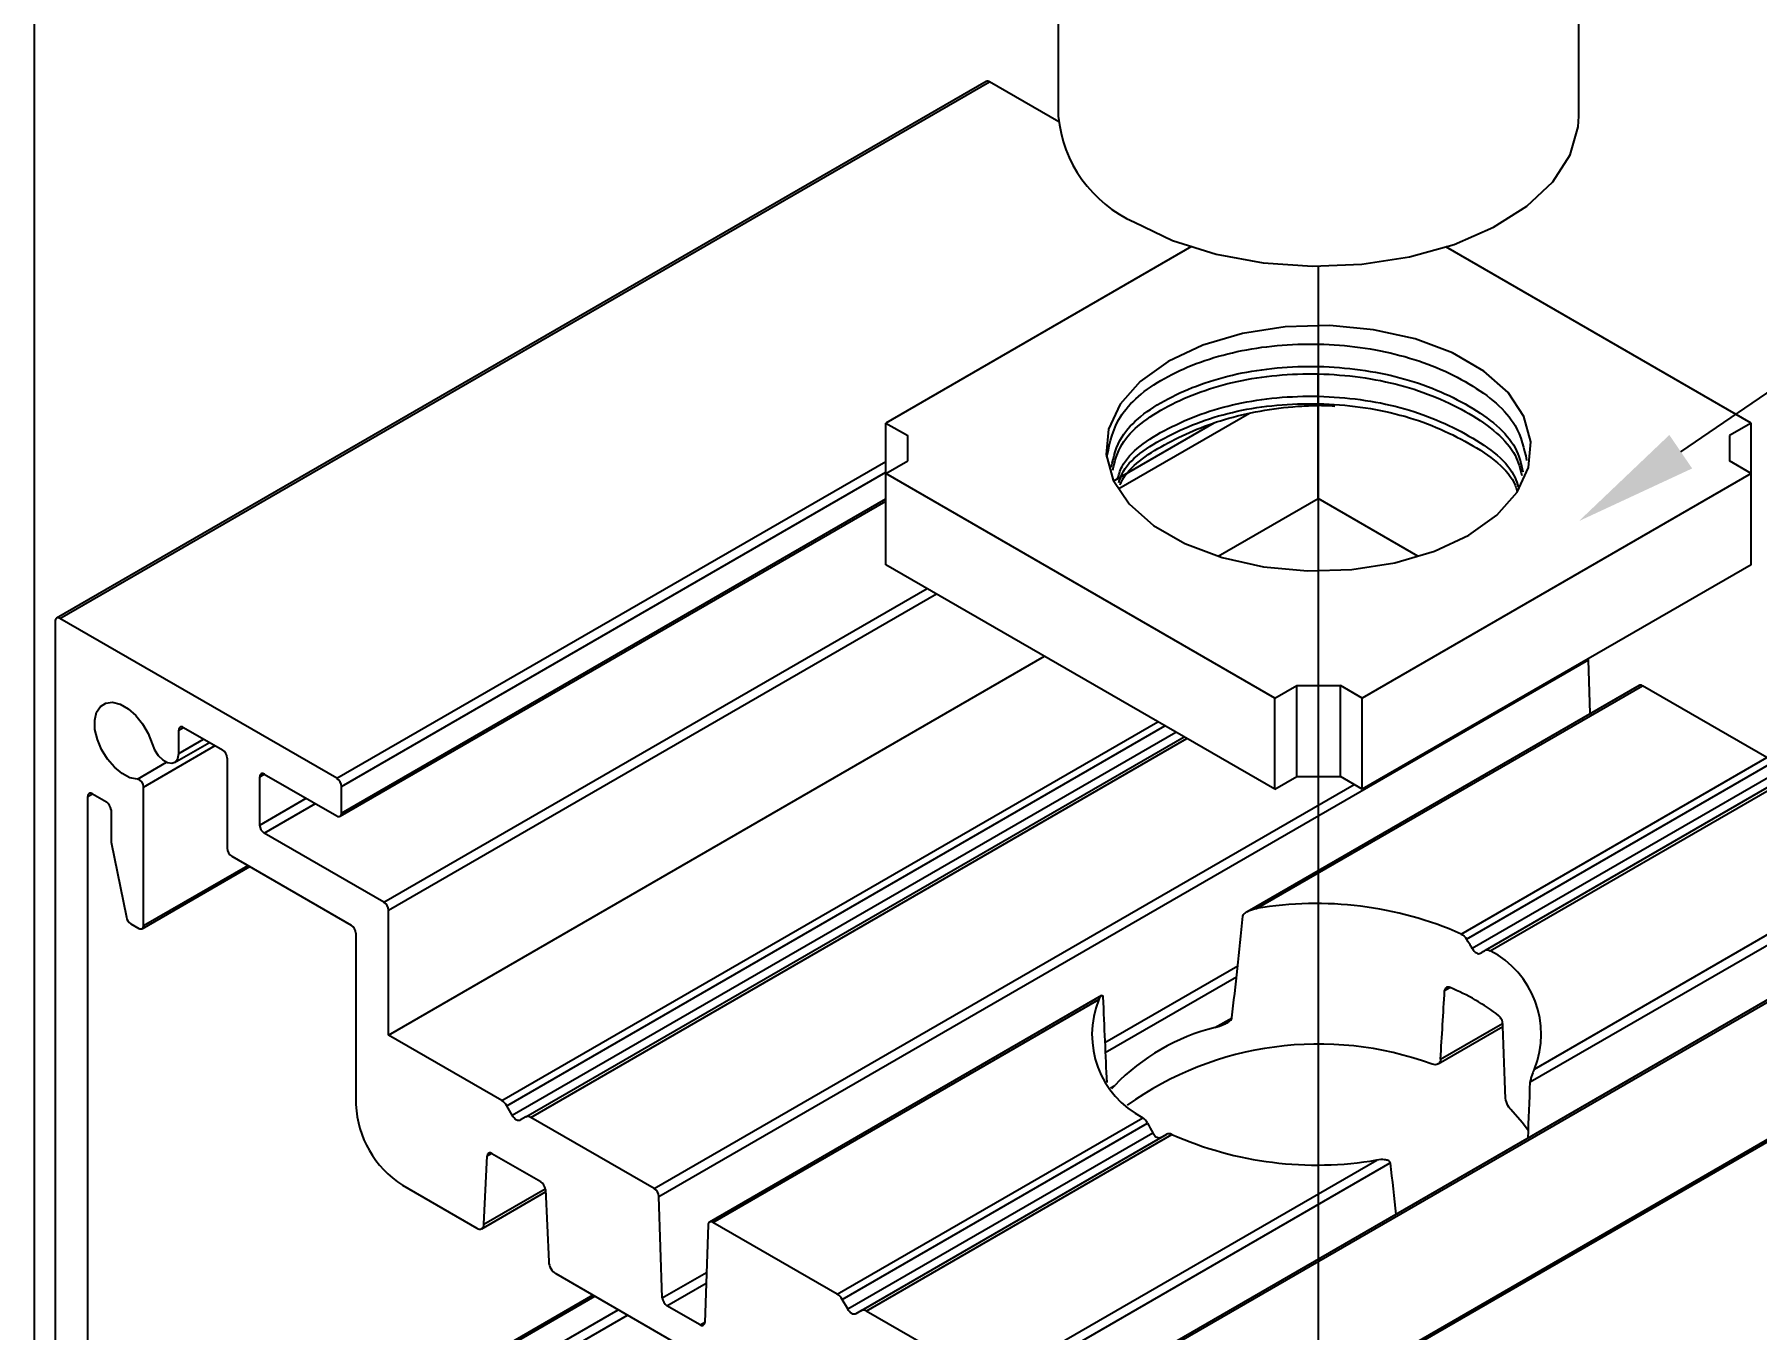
# Model space of a CAD drawing. Extents: x 0 to 7.2, y -18.1 to 0.
# Drawn here: x 0 to 2.62, y -14.1 to -12.129 of the extents above; entities that cross this region are included whole.
import ezdxf
from ezdxf import colors
from ezdxf.entities.mleader import LeaderData, LeaderLine
from ezdxf.math import Vec2, Vec3

# ---------------------------------------------------------------- set-up
doc = ezdxf.new("R2010")
doc.units = 0
doc.header["$LTSCALE"] = 0.5
doc.header["$MEASUREMENT"] = 0
doc.layers.get('0').update_dxf_attribs({"color": 255, "linetype": 'CONTINUOUS'})
doc.layers.add('CUST DWG', color=60, linetype='CONTINUOUS', lineweight=20)
for name, color, linetype in [('Hardware', 242, 'CONTINUOUS'), ('Housing', 150, 'CONTINUOUS'), ('Mounting', 4, 'CONTINUOUS')]:
    doc.layers.add(name, color=color, linetype=linetype)
doc.layers.add('Text-Unprinted', color=131, linetype='CONTINUOUS', plot=False)
doc.styles.add('LSAD_Standard', font='arial.ttf')

msp = doc.modelspace()

# ---------------------------------------------------------------- linework, layer by layer
at = {"ltscale": 0.5, "transparency": 16777216}
msp.add_line((1.9536, -14.1675), (1.9536, -12.4817), dxfattribs=at)
at = {"layer": 'Hardware', "transparency": 16777216}
for p, q in [((1.7605, -12.452), (1.2953, -12.7205)), ((2.6118, -12.7205), (2.1471, -12.4523)), ((1.2953, -12.7205), (1.3286, -12.7397)), ((1.2953, -12.7972), (1.2953, -12.7205)), ((2.6118, -12.7205), (2.5786, -12.7397)), ((2.6118, -12.7972), (2.6118, -12.7205)), ((1.3286, -12.778), (1.3286, -12.7397)), ((2.5786, -12.7397), (2.5786, -12.778)), ((1.2953, -12.7972), (1.3286, -12.778)), ((2.6118, -12.7972), (2.5786, -12.778)), ((1.8871, -13.1388), (1.2953, -12.7972)), ((1.2953, -12.9361), (1.2953, -12.7972)), ((2.6118, -12.7972), (2.0201, -13.1388)), ((2.6118, -12.9361), (2.6118, -12.7972)), ((1.8871, -13.2776), (1.2953, -12.9361)), ((2.6118, -12.9361), (2.0201, -13.2776)), ((1.8871, -13.1388), (1.9203, -13.1196)), ((1.9203, -13.1196), (1.9868, -13.1196)), ((1.9203, -13.2584), (1.9203, -13.1196)), ((2.0201, -13.1388), (1.9868, -13.1196)), ((1.9868, -13.2584), (1.9868, -13.1196)), ((1.8871, -13.2776), (1.8871, -13.1388)), ((2.0201, -13.2776), (2.0201, -13.1388)), ((1.8871, -13.2776), (1.9203, -13.2584)), ((1.9203, -13.2584), (1.9868, -13.2584)), ((2.0201, -13.2776), (1.9868, -13.2584))]:
    msp.add_line(p, q, dxfattribs=at)
at = {"layer": 'Hardware', "transparency": 16777216, "flags": 128}
msp.add_lwpolyline([(2.1823, -12.8909), (2.2249, -12.8605), (2.2556, -12.8258), (2.2731, -12.7881), (2.2766, -12.7491), (2.266, -12.7105), (2.2418, -12.6741), (2.205, -12.6414), (2.1572, -12.6138), (2.1004, -12.5925), (2.0373, -12.5785), (1.9705, -12.5724), (1.903, -12.5744), (1.8376, -12.5845), (1.7774, -12.6023), (1.7248, -12.6268), (1.6823, -12.6572), (1.6516, -12.6919), (1.6341, -12.7296), (1.6305, -12.7686), (1.6411, -12.8072), (1.6653, -12.8436), (1.7022, -12.8764), (1.75, -12.904), (1.8067, -12.9252), (1.8698, -12.9392), (1.9366, -12.9453), (2.0042, -12.9433), (2.0695, -12.9332), (2.1298, -12.9154), (2.1823, -12.8909)], dxfattribs=at)
at = {"layer": 'Hardware', "transparency": 16777216}
for points, knots in [([(1.6315, -12.772), (1.6361, -12.7498), (1.6458, -12.7042), (1.7195, -12.6461), (1.8264, -12.6074), (1.9535, -12.5957), (2.0809, -12.613), (2.1872, -12.6575), (2.257, -12.716), (2.2662, -12.7593), (2.2701, -12.7774)], [0, 0, 0, 0, 0.123199, 0.253761, 0.384324, 0.514886, 0.645448, 0.77601, 0.906573, 1, 1, 1, 1]), ([(1.638, -12.7877), (1.6417, -12.7719), (1.6509, -12.7327), (1.72, -12.6802), (1.8263, -12.6414), (1.9535, -12.6297), (2.081, -12.647), (2.1867, -12.6916), (2.2527, -12.7448), (2.2616, -12.7823), (2.2645, -12.7947)], [0, 0, 0, 0, 0.094349, 0.233906, 0.373463, 0.51302, 0.652577, 0.792135, 0.931692, 1, 1, 1, 1]), ([(1.6404, -12.7924), (1.6437, -12.7789), (1.6527, -12.742), (1.7202, -12.6916), (1.8262, -12.6527), (1.9535, -12.641), (2.0811, -12.6584), (2.1864, -12.703), (2.2513, -12.7544), (2.2601, -12.79), (2.2626, -12.8004)], [0, 0, 0, 0, 0.082922, 0.225901, 0.368879, 0.511858, 0.654836, 0.797815, 0.940794, 1, 1, 1, 1]), ([(1.6475, -12.8067), (1.6494, -12.7999), (1.658, -12.77), (1.7211, -12.7258), (1.826, -12.6867), (1.9535, -12.6751), (2.0813, -12.6923), (2.1856, -12.7372), (2.2473, -12.7833), (2.2557, -12.8129), (2.2571, -12.8176)], [0, 0, 0, 0, 0.045014, 0.199343, 0.353672, 0.508002, 0.662331, 0.81666, 0.97099, 1, 1, 1, 1]), ([(1.6499, -12.8114), (1.6513, -12.8069), (1.6597, -12.7793), (1.7215, -12.7372), (1.8259, -12.698), (1.9535, -12.6864), (2.0814, -12.7037), (2.1852, -12.7486), (2.246, -12.7929), (2.2544, -12.8206), (2.2552, -12.8234)], [0, 0, 0, 0, 0.031004, 0.189528, 0.348052, 0.506576, 0.665101, 0.823625, 0.982149, 1, 1, 1, 1]), ([(1.6515, -12.8146), (1.6527, -12.8121), (1.6634, -12.7885), (1.7172, -12.7514), (1.808, -12.7114), (1.8917, -12.6963), (1.9391, -12.6941), (1.9477, -12.6936)], [0, 0, 0, 0, 0.036029, 0.330898, 0.626534, 0.932015, 1, 1, 1, 1]), ([(1.9477, -12.6936), (1.9524, -12.6936), (1.9626, -12.6935), (1.9728, -12.6942), (1.9784, -12.6947)], [0, 0, 0, 0, 0.451289, 1, 1, 1, 1])]:
    msp.add_open_spline(points, degree=3, knots=knots, dxfattribs=at)
at = {"layer": 'Housing', "transparency": 16777216}
for p, q in [((1.4479, -12.201), (0.0337, -13.0174)), ((0.0387, -13.0179), (1.4529, -12.2015)), ((1.5586, -12.2625), (1.4529, -12.2015)), ((1.9528, -12.8352), (1.9528, -12.6452)), ((1.6497, -12.8201), (1.8485, -12.7054)), ((1.6419, -12.8083), (1.7947, -12.7201)), ((0.4599, -13.261), (1.2953, -12.7788)), ((0.467, -13.2733), (1.2953, -12.7951)), ((0.467, -13.3141), (1.2953, -12.8359)), ((1.8008, -12.923), (1.9528, -12.8352)), ((2.1045, -12.9229), (1.9528, -12.8352)), ((0.4649, -13.3187), (1.2953, -12.8393)), ((0.5315, -13.4493), (1.3579, -12.9722)), ((0.5386, -13.4616), (1.3721, -12.9804)), ((0.4599, -13.261), (0.0387, -13.0179)), ((0.0316, -13.022), (0.0316, -16.6779)), ((0.5386, -13.6516), (1.5367, -13.0754)), ((0.95, -13.897), (2.3642, -13.0806)), ((2.367, -13.1624), (2.3642, -13.0806)), ((2.4412, -13.1196), (1.8448, -13.4639)), ((1.8589, -13.4591), (2.4462, -13.1201)), ((2.6356, -13.2294), (2.4462, -13.1201)), ((0.711, -13.7512), (1.7092, -13.175)), ((0.2195, -13.1876), (0.2266, -13.1835)), ((0.2195, -13.2232), (0.2195, -13.1876)), ((0.2195, -13.2232), (0.2574, -13.2013)), ((0.2266, -13.1835), (0.2861, -13.2179)), ((0.7185, -13.7591), (1.7198, -13.1811)), ((0.7268, -13.7735), (1.7364, -13.1907)), ((0.7477, -13.7759), (1.749, -13.1979)), ((0.7552, -13.7767), (1.7534, -13.2004)), ((0.166, -13.2742), (0.2748, -13.2113)), ((0.2133, -13.2368), (0.2661, -13.2063)), ((0.2932, -13.2301), (0.2932, -13.3673)), ((2.1705, -13.4979), (2.6356, -13.2294)), ((0.1567, -13.2623), (0.2011, -13.2366)), ((0.3427, -13.2587), (0.3497, -13.2546)), ((0.3497, -13.2546), (0.4599, -13.3182)), ((2.1786, -13.5055), (2.6431, -13.2373)), ((2.1872, -13.5196), (2.6514, -13.2517)), ((2.2077, -13.5223), (2.6722, -13.2541)), ((2.2147, -13.5233), (2.6797, -13.2549)), ((0.166, -13.4851), (0.166, -13.2742)), ((0.3427, -13.3322), (0.3427, -13.2587)), ((0.467, -13.3141), (0.467, -13.2733)), ((0.9429, -13.8851), (2.0077, -13.2704)), ((0.0811, -13.2886), (0.0882, -13.2846)), ((0.0811, -14.5521), (0.0811, -13.2886)), ((0.0882, -13.2846), (0.1094, -13.2968)), ((0.3427, -13.3322), (0.4134, -13.2913)), ((0.3497, -13.3444), (0.4275, -13.2995)), ((0.1165, -13.3091), (0.1165, -13.3581)), ((0.1165, -13.3581), (0.1398, -13.4722)), ((0.5315, -13.4493), (0.3497, -13.3444)), ((3.4362, -13.3488), (2.0219, -14.1652)), ((2.0269, -14.1657), (3.4412, -13.3493)), ((0.3003, -13.3795), (0.482, -13.4844)), ((2.2755, -13.7229), (2.8762, -13.3761)), ((2.2819, -13.7032), (2.8691, -13.3642)), ((0.1639, -13.4897), (0.3275, -13.3953)), ((0.166, -13.4851), (0.3246, -13.3936)), ((2.9531, -13.4151), (1.5389, -14.2315)), ((1.5439, -14.232), (2.9581, -13.4156)), ((0.5386, -13.6516), (0.5386, -13.4616)), ((0.1466, -13.4821), (0.1589, -13.4892)), ((0.4891, -13.4967), (0.4891, -13.7574)), ((1.6284, -13.6627), (1.8305, -13.546)), ((1.6291, -13.6783), (1.8287, -13.5631)), ((1.6234, -13.5916), (1.027, -13.936)), ((2.1453, -13.5837), (2.1531, -13.5792)), ((1.032, -13.9365), (1.6192, -13.5975)), ((1.796, -13.6401), (1.8219, -13.6252)), ((2.1354, -13.6955), (2.2339, -13.6386)), ((2.1392, -13.6882), (2.2336, -13.6337)), ((0.711, -13.7512), (0.5386, -13.6516)), ((1.6371, -13.7318), (1.6435, -13.7281)), ((1.6392, -13.7326), (1.6435, -13.7281)), ((0.7268, -13.7735), (0.7185, -13.7591)), ((0.7477, -13.7759), (0.7394, -13.7807)), ((0.9429, -13.8851), (0.7552, -13.7767)), ((1.2214, -14.0458), (1.6864, -13.7774)), ((1.2289, -14.0537), (1.6933, -13.7856)), ((1.2372, -14.0681), (1.7013, -13.8002)), ((1.258, -14.0706), (1.7225, -13.8024)), ((1.2655, -14.0713), (1.7305, -13.8028)), ((0.6889, -13.8353), (0.6956, -13.8314)), ((0.6959, -13.8316), (0.7702, -13.8745)), ((0.6838, -13.9392), (0.6889, -13.8353)), ((1.4549, -14.1806), (2.0421, -13.8416)), ((1.462, -14.1926), (2.0626, -13.8458)), ((0.5598, -13.8799), (0.6732, -13.9453)), ((0.6838, -13.9392), (0.7772, -13.8853)), ((0.6807, -13.9461), (0.7775, -13.8902)), ((0.7773, -13.8863), (0.7824, -13.9962)), ((0.9552, -14.0513), (0.95, -13.897)), ((1.2214, -14.0458), (1.032, -13.9365)), ((1.0249, -13.9402), (1.0197, -14.0886)), ((0.793, -14.0145), (1.1835, -14.2399)), ((0.9552, -14.0513), (1.0224, -14.0126)), ((0.9623, -14.0632), (1.0218, -14.0289)), ((0.8496, -14.0472), (0.1185, -14.4693)), ((0.1235, -14.4698), (0.8526, -14.0489)), ((1.0126, -14.0923), (0.9623, -14.0632)), ((1.2372, -14.0681), (1.2289, -14.0537)), ((0.1589, -14.4902), (0.8879, -14.0693)), ((0.166, -14.5024), (0.9021, -14.0775)), ((1.0126, -14.0923), (1.0197, -14.0882)), ((1.258, -14.0706), (1.2497, -14.0754)), ((1.4549, -14.1806), (1.2655, -14.0713))]:
    msp.add_line(p, q, dxfattribs=at)
at = {"layer": 'Housing', "transparency": 16777216, "flags": 128}
for points in [[(0.1567, -13.2623), (0.1453, -13.26), (0.1333, -13.2539), (0.1216, -13.2442), (0.1109, -13.2317), (0.1021, -13.2172), (0.0957, -13.2017), (0.0921, -13.1865), (0.0918, -13.1724), (0.0946, -13.1605), (0.1003, -13.1517), (0.1086, -13.1465), (0.1189, -13.1453), (0.1305, -13.1482), (0.1425, -13.1551), (0.1541, -13.1653), (0.1645, -13.1782), (0.173, -13.193), (0.1789, -13.2084)], [(0.1789, -13.2084), (0.1826, -13.2178), (0.1882, -13.2263), (0.1951, -13.233), (0.2023, -13.2371), (0.2091, -13.2381), (0.2146, -13.2359), (0.2182, -13.2308), (0.2195, -13.2232)], [(0.7394, -13.7807), (0.7381, -13.7815), (0.7366, -13.7817), (0.7349, -13.7814), (0.7331, -13.7806), (0.7313, -13.7793), (0.7296, -13.7777), (0.7281, -13.7757), (0.7268, -13.7735)], [(2.2728, -13.7973), (2.2635, -13.7843), (2.246, -13.7649)], [(1.2497, -14.0754), (1.2484, -14.0761), (1.2469, -14.0763), (1.2452, -14.076), (1.2434, -14.0752), (1.2416, -14.074), (1.2399, -14.0723), (1.2384, -14.0703), (1.2372, -14.0681)]]:
    msp.add_lwpolyline(points, dxfattribs=at)
at = {"layer": 'Housing', "transparency": 16777216}
for centre, radius, start, end in [((1.45, -12.2056), 0.00503, 54.3823, 114.3071), ((0.0359, -13.0213), 0.00437, 50.7966, 189.2139), ((2.3488, -13.0817), 0.0155, 4.017, 9.6884), ((2.4433, -13.1239), 0.00482, 52.9073, 115.7821), ((0.2238, -13.1869), 0.00437, 50.7966, 189.2139), ((0.2778, -13.2308), 0.0154, 2.6054, 57.3945), ((0.347, -13.258), 0.00437, 50.7965, 189.2138), ((0.1539, -13.274), 0.0121, 359.386, 76.5702), ((0.4516, -13.274), 0.0154, 2.6054, 57.3945), ((0.0854, -13.2879), 0.00437, 50.7966, 189.2139), ((0.1011, -13.3098), 0.0154, 2.6054, 57.3945), ((0.358, -13.3315), 0.0154, 182.6054, 237.3945), ((0.4627, -13.3148), 0.00437, 230.7965, 9.2138), ((0.3085, -13.3666), 0.0154, 182.6054, 237.3945), ((0.5232, -13.4623), 0.0154, 2.6054, 57.3945), ((1.9503, -13.9957), 0.5443, 66.1409, 99.6704), ((0.1552, -13.469), 0.0157, 191.6278, 237.0659), ((0.1617, -13.4858), 0.00437, 230.7964, 9.2138), ((0.4737, -13.4974), 0.0154, 2.6054, 57.3945), ((2.1499, -13.65), 0.1423, 338.0475, 62.9186), ((2.0306, -13.8782), 0.3232, 52.3756, 67.6315), ((1.7512, -13.6507), 0.1423, 158.0393, 242.9165), ((1.8736, -13.9506), 0.3201, 104.0288, 135.9659), ((1.9536, -14.1675), 0.5023, 69.9064, 125.4605), ((0.6996, -13.7695), 0.0216, 28.8075, 58.073), ((0.6426, -13.7504), 0.1537, 182.6054, 237.3945), ((0.7508, -13.7828), 0.00752, 54.316, 114.4223), ((1.9507, -13.305), 0.5443, 246.1394, 279.6681), ((0.6932, -13.835), 0.00431, 50.11, 184.4152), ((0.7619, -13.8876), 0.0155, 4.5701, 57.2597), ((0.9346, -13.8981), 0.0155, 4.017, 57.2939), ((1.0292, -13.9398), 0.00432, 50.2887, 185.7904), ((0.6773, -13.9403), 0.00655, 230.7966, 9.2139), ((0.8055, -13.9951), 0.0231, 182.6054, 237.3945), ((0.9706, -14.0502), 0.0155, 184.017, 237.2939), ((1.2099, -14.0641), 0.0216, 28.8076, 58.0727), ((1.0154, -14.089), 0.00432, 230.2886, 5.7904), ((1.2611, -14.0774), 0.00752, 54.3162, 114.4217)]:
    msp.add_arc(centre, radius, start, end, dxfattribs=at)
for centre, major_axis, ratio, start_param, end_param in [((1.9505, -7.2934), (0.2482, 6.9405), 0.034263, 3.564636, 3.616208), ((1.9505, -13.6708), (-0.2431, 0.4211), 0.577266, 4.738211, 4.772395), ((1.9505, -13.6708), (0.3438, 0.1985), 0.00017, 5.52323, 5.557638), ((1.9505, -7.2934), (0.2482, 6.9405), 0.034263, 2.709866, 2.757069), ((1.9505, -12.8249), (0.2505, 4.9318), 0.04774, 4.538867, 4.560348), ((1.9505, -12.8251), (-0.237, 5.2124), 0.047773, 4.532776, 4.554257), ((1.9505, -7.2936), (-0.2386, 7.2211), 0.034271, 3.586545, 3.613149), ((1.9505, -13.6708), (-0.2431, 0.4211), 0.577266, 1.510829, 1.545014), ((1.9505, -7.2936), (-0.2386, 7.2211), 0.034271, 2.706638, 2.733243)]:
    msp.add_ellipse(centre, major_axis=major_axis, ratio=ratio, start_param=start_param, end_param=end_param, dxfattribs=at)
for points, knots in [([(1.8384, -13.4706), (1.8386, -13.4688), (1.8401, -13.4672), (1.8434, -13.4646), (1.8452, -13.4635), (1.8509, -13.4609), (1.8549, -13.4597), (1.8589, -13.4591)], [0, 0, 0, 0, 0.25, 0.25, 0.5, 0.5, 1, 1, 1, 1]), ([(2.1872, -13.5196), (2.1888, -13.5227), (2.1912, -13.5253), (2.196, -13.5281), (2.1983, -13.5282), (2.1998, -13.5269)], [0, 0, 0, 0, 0.5, 0.5, 1, 1, 1, 1]), ([(1.6192, -13.5975), (1.6203, -13.5951), (1.6215, -13.5933), (1.6233, -13.5917), (1.6239, -13.5913), (1.625, -13.5914), (1.6255, -13.5918), (1.6256, -13.5935)], [0, 0, 0, 0, 0.5, 0.5, 0.75, 0.75, 1, 1, 1, 1]), ([(2.1536, -13.5794), (2.1515, -13.5785), (2.1495, -13.5785), (2.1464, -13.5801), (2.1454, -13.5817), (2.1453, -13.5837)], [0, 0, 0, 0, 0.5, 0.5, 1, 1, 1, 1]), ([(2.2338, -13.6348), (2.2337, -13.6326), (2.233, -13.63), (2.2309, -13.6255), (2.2294, -13.6235), (2.2279, -13.6223)], [0, 0, 0, 0, 0.5, 0.5, 1, 1, 1, 1]), ([(1.796, -13.6401), (1.8007, -13.6387), (1.8054, -13.6371), (1.8124, -13.634), (1.8148, -13.6327), (1.8181, -13.6305), (1.8191, -13.6297), (1.8209, -13.6277), (1.8217, -13.6266), (1.8218, -13.6255)], [0, 0, 0, 0, 0.5, 0.5, 0.75, 0.75, 0.875, 0.875, 1, 1, 1, 1]), ([(2.1392, -13.6882), (2.1392, -13.6915), (2.1378, -13.6941), (2.133, -13.6969), (2.1296, -13.6969), (2.1261, -13.6957)], [0, 0, 0, 0, 0.5, 0.5, 1, 1, 1, 1]), ([(2.2819, -13.7032), (2.2807, -13.7056), (2.2796, -13.7083), (2.2778, -13.7132), (2.2772, -13.715), (2.2761, -13.7188), (2.2756, -13.7211), (2.2755, -13.7229)], [0, 0, 0, 0, 0.5, 0.5, 0.75, 0.75, 1, 1, 1, 1]), ([(2.246, -13.7649), (2.244, -13.763), (2.2419, -13.7598), (2.2388, -13.7525), (2.2379, -13.7484), (2.2379, -13.7452)], [0, 0, 0, 0, 0.5, 0.5, 1, 1, 1, 1]), ([(1.7131, -13.8077), (1.7127, -13.808), (1.7116, -13.8086), (1.7093, -13.8083), (1.7065, -13.8069), (1.7039, -13.8045), (1.7022, -13.8021), (1.7015, -13.8006), (1.7013, -13.8002)], [0, 0, 0, 0, 0.133843, 0.334246, 0.534591, 0.734858, 0.935165, 1, 1, 1, 1]), ([(2.0626, -13.8458), (2.0624, -13.8441), (2.0609, -13.843), (2.0577, -13.8417), (2.0558, -13.8414), (2.0502, -13.8408), (2.0462, -13.841), (2.0421, -13.8416)], [0, 0, 0, 0, 0.25, 0.25, 0.5, 0.5, 1, 1, 1, 1])]:
    msp.add_open_spline(points, degree=3, knots=knots, dxfattribs=at)
for points in [[(2.1705, -13.4979), (2.1736, -13.4993), (2.1765, -13.5021), (2.1786, -13.5055)], [(2.2077, -13.5223), (2.2096, -13.5212), (2.2121, -13.5216), (2.2147, -13.5233)], [(1.6933, -13.7856), (1.6915, -13.7821), (1.6889, -13.7791), (1.6864, -13.7774)], [(1.7305, -13.8028), (1.7275, -13.8014), (1.7246, -13.8012), (1.7225, -13.8024)]]:
    msp.add_open_spline(points, degree=3, dxfattribs=at)
at = {"layer": 'Mounting', "transparency": 16777216}
for p, q in [((1.5576, -10.9776), (1.5576, -12.2536)), ((2.3496, -12.2536), (2.3496, -10.9776))]:
    msp.add_line(p, q, dxfattribs=at)
at = {"layer": 'Mounting', "transparency": 16777216, "flags": 128}
msp.add_lwpolyline([(1.6736, -12.4152), (1.7316, -12.4429), (1.7977, -12.4637), (1.8694, -12.4769), (1.9441, -12.4821), (2.0192, -12.479), (2.092, -12.4677), (2.1597, -12.4487), (2.2199, -12.4227), (2.2706, -12.3905), (2.3098, -12.3534), (2.3361, -12.3127), (2.3486, -12.2699), (2.3496, -12.2536)], dxfattribs=at)
at = {"layer": 'Mounting', "transparency": 16777216}
msp.add_arc((1.7529, -12.2358), 0.1961, 185.1904, 246.1431, dxfattribs=at)
at = {"layer": 'Text-Unprinted', "ltscale": 0.5, "transparency": 16777216}
msp.add_lwpolyline([(0, 0), (6.7876, 0), (6.7876, -18.082), (0, -18.0821)], close=True, dxfattribs=at)

# ---------------------------------------------------------------- leaders
at = {"layer": 'CUST DWG', "ltscale": 0.5, "transparency": 16777216}
ml = msp.add_multileader_mtext('Standard', dxfattribs=at)
ml.set_content('\\A1;3/8" SQ. NUT\\P(FINISH TO MATCH\\PSTEM FINISH)', color=256, style='LSAD_Standard')
ml.set_leader_properties()
ml.build(insert=Vec2(0, 0))
ml.multileader.update_dxf_attribs({"dogleg_length": 0.36, "arrow_head_size": 0.1875})
ctx = ml.context
ctx.base_point, ctx.char_height, ctx.arrow_head_size, ctx.landing_gap_size, ctx.plane_origin = Vec3(4.0051, -12.3633), 0.1875, 0.1875, 0.09, Vec3(1.6639, -12.8981)
notes = []
notes.append((ctx, [(0, (1, 1, 0), (3.0929, -12.3633), (1, 0), 0.9121, [(0, [(2.3496, -12.8697)], 0, [])])]))
ctx.mtext.insert, ctx.mtext.width, ctx.mtext.defined_height, ctx.mtext.flow_direction = Vec3(4.0951, -12.242), 3.15153, 0.8541, 5
ml = msp.add_multileader_mtext('Standard', dxfattribs=at)
ml.set_content('\\A1;3/8" IP x 1"\\PNIPPLE LOCK', color=256, style='LSAD_Standard')
ml.set_leader_properties()
ml.build(insert=Vec2(0, 0))
ml.multileader.update_dxf_attribs({"dogleg_length": 0.36, "arrow_head_size": 0.1875})
ctx = ml.context
ctx.base_point, ctx.char_height, ctx.arrow_head_size, ctx.landing_gap_size, ctx.plane_origin = Vec3(4.0051, -13.8506), 0.1875, 0.1875, 0.09, Vec3(1.6639, -14.3854)
notes.append((ctx, [(0, (1, 1, 0), (3.0929, -13.8506), (1, 0), 0.9121, [(0, [(1.8727, -14.7263)], 0, [])])]))
ctx.mtext.insert, ctx.mtext.width, ctx.mtext.defined_height, ctx.mtext.flow_direction = Vec3(4.0951, -13.7552), 3.15153, 0.8541, 5
for ctx, leaders in notes:
    for number, flags, end, landing, length, lines in leaders:
        leader = LeaderData()
        leader.index, (leader.has_last_leader_line, leader.has_dogleg_vector, leader.attachment_direction) = number, flags
        leader.last_leader_point, leader.dogleg_vector, leader.dogleg_length = Vec3(end), Vec3(landing), length
        for number, points, colour, breaks in lines:
            line = LeaderLine()
            line.index, line.vertices, line.color, line.breaks = number, Vec3.list(points), colors.encode_raw_color(colour), breaks
            leader.lines.append(line)
        ctx.leaders.append(leader)

doc.saveas('drawing.dxf')
